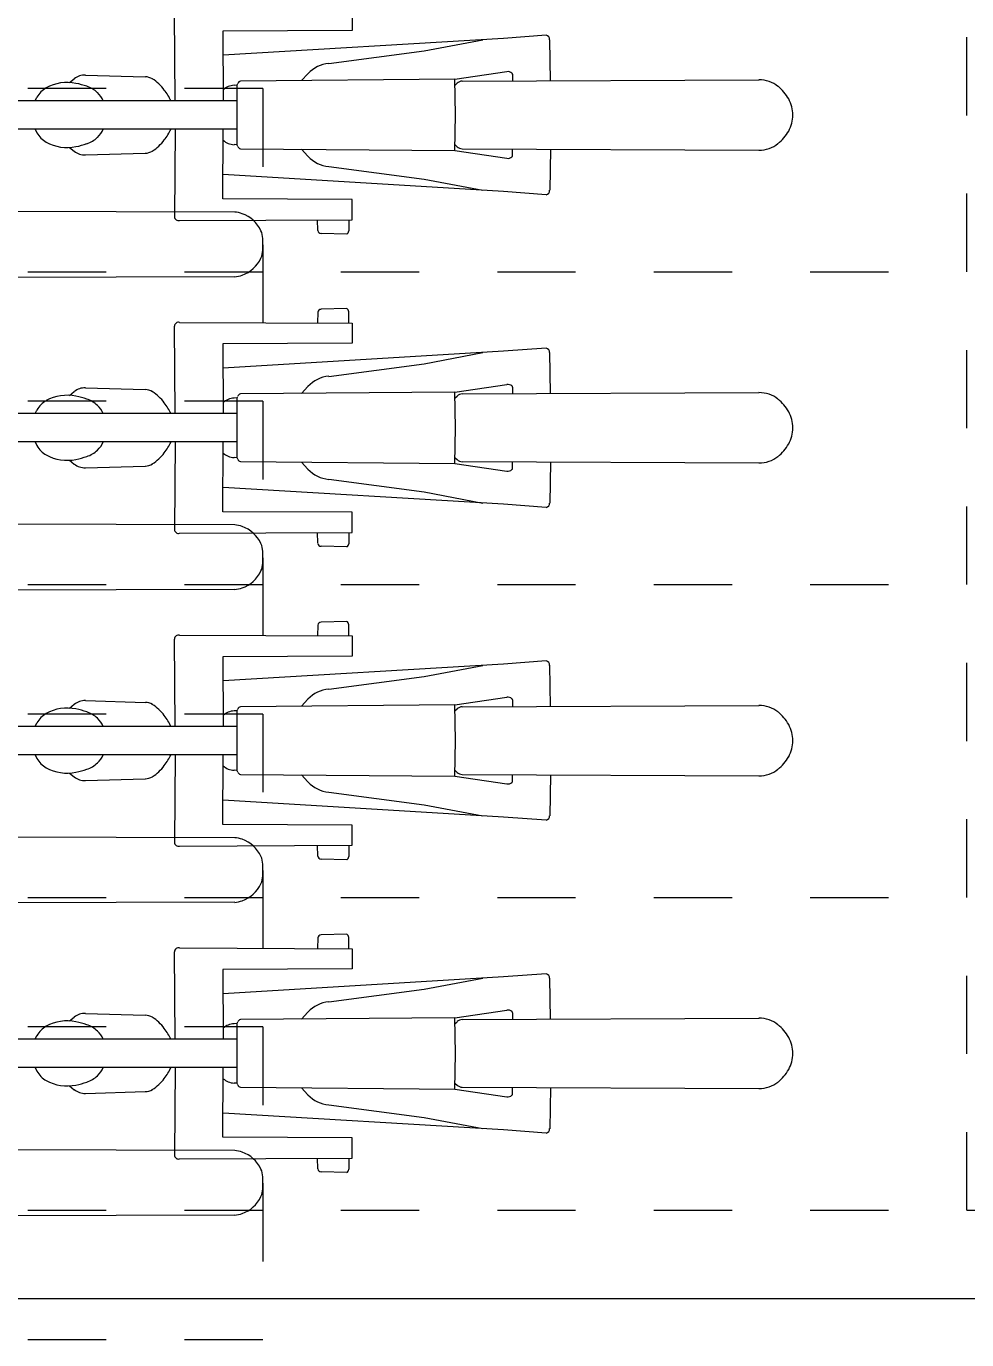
# Model space of a CAD drawing. Header units: metres. Extents: x -35.6 to 33, y -21.5 to 5.9.
# Drawn here: x 20.05 to 21.252, y -5.788 to -4.109 of the extents above; entities that cross this region are included whole.
import ezdxf

# ---------------------------------------------------------------- set-up
doc = ezdxf.new("R2010")
doc.units = ezdxf.units.M
doc.linetypes.add('_Verdeckte Linien_', pattern=[0.15, 0.1, -0.05])
for name, color, linetype, lineweight in [('A-____-____-DIMS', 7, 'Continuous', 5), ('A-____-____-DIMS-50', 7, 'Continuous', 5), ('A-DETL-GENF-HDLN', 7, '_Verdeckte Linien_', 9), ('A-DETL-GENF-OTLN', 7, 'Continuous', 9), ('C-PRKG-____-HDLN', 7, '_Verdeckte Linien_', 9), ('C-PRKG-____-OTLN', 7, 'Continuous', 9)]:
    doc.layers.add(name, color=color, linetype=linetype, lineweight=lineweight)
doc.styles.add('Arial', font='arial.ttf', dxfattribs={"height": 0.1})
doc.dimstyles.new('SUB_Rohbau_fein_1', dxfattribs={"dimscale": 0.3048, "dimtxt": 0.102026, "dimasz": 0.246063, "dimexe": 0.164042, "dimexo": 0.0625, "dimgap": 0.123031, "dimtad": 1, "dimrnd": 0.005, "dimzin": 0, "dimdsep": 46, "dimtxsty": 'Arial', "dimblk1": 'OBLIQUE', "dimblk2": 'OBLIQUE', "dimsah": 1, "dimcen": 0.09, "dimazin": 0, "dimtfac": 1, "dimtdec": 4, "dimtix": 1, "dimtmove": 0, "dimatfit": 3, "dimfxl": 0.164042, "dimfxlon": 1, "dimtvp": 1, "dimtfill": 1, "dimtolj": 1, "dimtzin": 0, "dimarcsym": 2})

# ---------------------------------------------------------------- blocks, each defined once
blk = doc.blocks.new('Fahrradstellplatz - Fahrradstellplatz-23803867--01_UG_OK_FFB_AF_ru')
at = {"layer": 'A-DETL-GENF-HDLN', "color": 253, "true_color": 0x999999}
for p, q in [((0, 0), (0, 2)), ((0.4, 0), (0.4, 2)), ((0.4, 0), (0.4, 2)), ((0.8, 0), (0.8, 2)), ((0.8, 0), (0.8, 2)), ((1.2, 0), (1.2, 2)), ((1.2, 0), (1.2, 2)), ((1.6, 0), (1.6, 2)), ((1.6, 0), (1.6, 2)), ((0.4, 0), (0, 0)), ((1.2, 0), (0.8, 0)), ((1.6, 0), (1.2, 0)), ((2, 0), (1.6, 0)), ((0.8, 0), (0.4, 0))]:
    blk.add_line(p, q, dxfattribs=at)
at = {"layer": 'A-DETL-GENF-OTLN', "color": 253, "true_color": 0x999999}
for p, q in [((0.1593, 0.0357), (0.1581, 0.4548)), ((0.2419, 0.0357), (0.2431, 0.4548)), ((0.5593, 0.0357), (0.5581, 0.4548)), ((0.6419, 0.0357), (0.6431, 0.4548)), ((0.9593, 0.0357), (0.9581, 0.4548)), ((1.0419, 0.0357), (1.0431, 0.4548)), ((1.3593, 0.0357), (1.3581, 0.4548)), ((1.4419, 0.0357), (1.4431, 0.4548)), ((0.1931, 0), (0.2006, 0)), ((0.2006, 0), (0.2081, 0)), ((0.9931, 0), (1.0006, 0)), ((1.0006, 0), (1.0081, 0)), ((1.3931, 0), (1.4006, 0)), ((1.4006, 0), (1.4081, 0)), ((0.5931, 0), (0.6006, 0)), ((0.6006, 0), (0.6081, 0))]:
    blk.add_line(p, q, dxfattribs=at)
for centre, radius, start, end in [((0.1997, 0.0394), 0.0406, 185.2642, 198.9471), ((0.2015, 0.0394), 0.0406, 341.0529, 354.7358), ((0.5997, 0.0394), 0.0406, 185.2642, 198.9471), ((0.6015, 0.0394), 0.0406, 341.0529, 354.7358), ((0.9997, 0.0394), 0.0406, 185.2642, 198.9471), ((1.0015, 0.0394), 0.0406, 341.0529, 354.7358), ((1.3997, 0.0394), 0.0406, 185.2642, 198.9471), ((1.4015, 0.0394), 0.0406, 341.0529, 354.7358), ((0.2003, 0.0396), 0.0412, 198.9471, 245.2958), ((0.2009, 0.0396), 0.0412, 294.7042, 341.0529), ((0.6003, 0.0396), 0.0412, 198.9471, 245.2958), ((0.6009, 0.0396), 0.0412, 294.7042, 341.0529), ((1.0003, 0.0396), 0.0412, 198.9471, 245.2958), ((1.0009, 0.0396), 0.0412, 294.7042, 341.0529), ((1.4003, 0.0396), 0.0412, 198.9471, 245.2958), ((1.4009, 0.0396), 0.0412, 294.7042, 341.0529), ((0.1931, 0.024), 0.024, 245.2958, 269.9884), ((0.2081, 0.024), 0.024, 270.0116, 294.7042), ((0.5931, 0.024), 0.024, 245.2958, 269.9884), ((0.6081, 0.024), 0.024, 270.0116, 294.7042), ((0.9931, 0.024), 0.024, 245.2958, 269.9884), ((1.0081, 0.024), 0.024, 270.0116, 294.7042), ((1.3931, 0.024), 0.024, 245.2958, 269.9884), ((1.4081, 0.024), 0.024, 270.0116, 294.7042)]:
    blk.add_arc(centre, radius, start, end, dxfattribs=at)
blk = doc.blocks.new('Fahrradstellplatz - Fahrradstellplatz-23804100--01_UG_OK_FFB_AF_ru')
at = {"layer": 'A-DETL-GENF-HDLN', "color": 253, "true_color": 0x999999}
for p, q in [((0, 0), (0, -2)), ((0.4, 0), (0.4, -2)), ((0.4, 0), (0.4, -2)), ((0.8, 0), (0.8, -2)), ((0.8, 0), (0.8, -2)), ((1.2, 0), (1.2, -2)), ((1.2, 0), (1.2, -2)), ((0, -2), (0.4, -2)), ((0.4, -2), (0.8, -2)), ((0.8, -2), (1.2, -2)), ((1.2, -2), (1.6, -2))]:
    blk.add_line(p, q, dxfattribs=at)
at = {"layer": 'A-DETL-GENF-OTLN', "color": 253, "true_color": 0x999999}
for p, q in [((0.1825, -1.0675), (0.1825, -0.478)), ((0.2187, -1.0675), (0.2187, -0.478)), ((0.5825, -1.0675), (0.5825, -0.478)), ((0.6187, -1.0675), (0.6187, -0.478)), ((0.9825, -1.0675), (0.9825, -0.478)), ((1.0187, -1.0675), (1.0187, -0.478)), ((1.3825, -1.0675), (1.3825, -0.478)), ((1.4187, -1.0675), (1.4187, -0.478)), ((0.1825, -0.809), (0.1779, -0.8114)), ((0.2187, -0.809), (0.2233, -0.8114)), ((0.5825, -0.809), (0.5779, -0.8114)), ((0.6187, -0.809), (0.6233, -0.8114)), ((0.9825, -0.809), (0.9779, -0.8114)), ((1.0187, -0.809), (1.0233, -0.8114)), ((1.3825, -0.809), (1.3779, -0.8114)), ((1.4187, -0.809), (1.4233, -0.8114)), ((0.1591, -0.8532), (0.1542, -0.8592)), ((0.2421, -0.8532), (0.247, -0.8592)), ((0.5591, -0.8532), (0.5542, -0.8592)), ((0.6421, -0.8532), (0.647, -0.8592)), ((0.9591, -0.8532), (0.9542, -0.8592)), ((1.0421, -0.8532), (1.047, -0.8592)), ((1.3591, -0.8532), (1.3542, -0.8592)), ((1.4421, -0.8532), (1.447, -0.8592)), ((0.1495, -0.8735), (0.1517, -0.95)), ((0.2517, -0.8735), (0.2495, -0.95)), ((0.5495, -0.8735), (0.5517, -0.95)), ((0.6517, -0.8735), (0.6495, -0.95)), ((0.9495, -0.8735), (0.9517, -0.95)), ((1.0517, -0.8735), (1.0495, -0.95)), ((1.3495, -0.8735), (1.3517, -0.95)), ((1.4517, -0.8735), (1.4495, -0.95)), ((0.1825, -0.9883), (0.0707, -0.9872)), ((0.2187, -0.9883), (0.3305, -0.9872)), ((0.5825, -0.9883), (0.4707, -0.9872)), ((0.6187, -0.9883), (0.7305, -0.9872)), ((0.9825, -0.9883), (0.8707, -0.9872)), ((1.0187, -0.9883), (1.1305, -0.9872)), ((1.3825, -0.9883), (1.2707, -0.9872)), ((1.4187, -0.9883), (1.5305, -0.9872)), ((0.0658, -0.9937), (0.0667, -1.2142)), ((0.3354, -0.9937), (0.3345, -1.2142)), ((0.4658, -0.9937), (0.4667, -1.2142)), ((0.7354, -0.9937), (0.7345, -1.2142)), ((0.8658, -0.9937), (0.8667, -1.2142)), ((1.1354, -0.9937), (1.1345, -1.2142)), ((1.2658, -0.9937), (1.2667, -1.2142)), ((0.0925, -1.2142), (0.0933, -1.049)), ((0.0933, -1.049), (0.1825, -1.0497)), ((0.1028, -1.408), (0.1243, -1.0493)), ((0.3079, -1.049), (0.2187, -1.0497)), ((0.2984, -1.408), (0.2769, -1.0493)), ((0.3087, -1.2142), (0.3079, -1.049)), ((0.4925, -1.2142), (0.4933, -1.049)), ((0.4933, -1.049), (0.5825, -1.0497)), ((0.5028, -1.408), (0.5243, -1.0493)), ((0.7079, -1.049), (0.6187, -1.0497)), ((0.6984, -1.408), (0.6769, -1.0493)), ((0.7087, -1.2142), (0.7079, -1.049)), ((0.8925, -1.2142), (0.8933, -1.049)), ((0.8933, -1.049), (0.9825, -1.0497)), ((0.9028, -1.408), (0.9243, -1.0493)), ((1.1079, -1.049), (1.0187, -1.0497)), ((1.0984, -1.408), (1.0769, -1.0493)), ((1.1087, -1.2142), (1.1079, -1.049)), ((1.2925, -1.2142), (1.2933, -1.049)), ((1.2933, -1.049), (1.3825, -1.0497)), ((1.3028, -1.408), (1.3243, -1.0493)), ((1.5079, -1.049), (1.4187, -1.0497)), ((1.4984, -1.408), (1.4769, -1.0493)), ((1.5087, -1.2142), (1.5079, -1.049)), ((0.1573, -1.0716), (0.155, -1.3458)), ((0.1604, -1.0681), (0.1621, -1.0675)), ((0.1621, -1.0675), (0.2006, -1.0674)), ((0.1624, -1.0675), (0.1627, -1.0634)), ((0.2006, -1.0674), (0.2391, -1.0675)), ((0.2387, -1.0675), (0.2385, -1.0634)), ((0.2391, -1.0675), (0.2408, -1.0681)), ((0.2462, -1.3458), (0.2439, -1.0716)), ((0.5573, -1.0716), (0.555, -1.3458)), ((0.5604, -1.0681), (0.5621, -1.0675)), ((0.5621, -1.0675), (0.6006, -1.0674)), ((0.5624, -1.0675), (0.5627, -1.0634)), ((0.6006, -1.0674), (0.6391, -1.0675)), ((0.6387, -1.0675), (0.6385, -1.0634)), ((0.6391, -1.0675), (0.6408, -1.0681)), ((0.6462, -1.3458), (0.6439, -1.0716)), ((0.9573, -1.0716), (0.955, -1.3458)), ((0.9604, -1.0681), (0.9621, -1.0675)), ((0.9621, -1.0675), (1.0006, -1.0674)), ((0.9624, -1.0675), (0.9627, -1.0634)), ((1.0006, -1.0674), (1.0391, -1.0675)), ((1.0387, -1.0675), (1.0385, -1.0634)), ((1.0391, -1.0675), (1.0408, -1.0681)), ((1.0462, -1.3458), (1.0439, -1.0716)), ((1.3573, -1.0716), (1.355, -1.3458)), ((1.3604, -1.0681), (1.3621, -1.0675)), ((1.3621, -1.0675), (1.4006, -1.0674)), ((1.3624, -1.0675), (1.3627, -1.0634)), ((1.4006, -1.0674), (1.4391, -1.0675)), ((1.4387, -1.0675), (1.4385, -1.0634)), ((1.4391, -1.0675), (1.4408, -1.0681)), ((1.4462, -1.3458), (1.4439, -1.0716)), ((0.1567, -1.1498), (0.1478, -1.1579)), ((0.2445, -1.1498), (0.2534, -1.1579)), ((0.5567, -1.1498), (0.5478, -1.1579)), ((0.6445, -1.1498), (0.6534, -1.1579)), ((0.9567, -1.1498), (0.9478, -1.1579)), ((1.0445, -1.1498), (1.0534, -1.1579)), ((1.3567, -1.1498), (1.3478, -1.1579)), ((1.4445, -1.1498), (1.4534, -1.1579)), ((0.0482, -1.2074), (0.0491, -1.1747)), ((0.0529, -1.1705), (0.0665, -1.1702)), ((0.3483, -1.1705), (0.3347, -1.1702)), ((0.353, -1.2074), (0.3521, -1.1747)), ((0.4482, -1.2074), (0.4491, -1.1747)), ((0.4529, -1.1705), (0.4665, -1.1702)), ((0.7483, -1.1705), (0.7347, -1.1702)), ((0.753, -1.2074), (0.7521, -1.1747)), ((0.8482, -1.2074), (0.8491, -1.1747)), ((0.8529, -1.1705), (0.8665, -1.1702)), ((1.1483, -1.1705), (1.1347, -1.1702)), ((1.153, -1.2074), (1.1521, -1.1747)), ((1.2482, -1.2074), (1.2491, -1.1747)), ((1.2529, -1.1705), (1.2665, -1.1702)), ((0.1347, -1.1845), (0.1186, -1.3065)), ((0.2664, -1.1845), (0.2826, -1.3065)), ((0.5347, -1.1845), (0.5186, -1.3065)), ((0.6664, -1.1845), (0.6826, -1.3065)), ((0.9347, -1.1845), (0.9186, -1.3065)), ((1.0664, -1.1845), (1.0826, -1.3065)), ((1.3347, -1.1845), (1.3186, -1.3065)), ((1.4664, -1.1845), (1.4826, -1.3065)), ((0.0666, -1.2102), (0.0523, -1.21)), ((0.0667, -1.2142), (0.0925, -1.2142)), ((0.3345, -1.2142), (0.3087, -1.2142)), ((0.3345, -1.2102), (0.3489, -1.21)), ((0.4666, -1.2102), (0.4523, -1.21)), ((0.4667, -1.2142), (0.4925, -1.2142)), ((0.7345, -1.2142), (0.7087, -1.2142)), ((0.7345, -1.2102), (0.7489, -1.21)), ((0.8666, -1.2102), (0.8523, -1.21)), ((0.8667, -1.2142), (0.8925, -1.2142)), ((1.1345, -1.2142), (1.1087, -1.2142)), ((1.1345, -1.2102), (1.1489, -1.21)), ((1.2666, -1.2102), (1.2523, -1.21)), ((1.2667, -1.2142), (1.2925, -1.2142)), ((1.5345, -1.2142), (1.5087, -1.2142)), ((0.1186, -1.3065), (0.1044, -1.3816)), ((0.2826, -1.3065), (0.2968, -1.3816)), ((0.5186, -1.3065), (0.5044, -1.3816)), ((0.6826, -1.3065), (0.6968, -1.3816)), ((0.9186, -1.3065), (0.9044, -1.3816)), ((1.0826, -1.3065), (1.0968, -1.3816)), ((1.3186, -1.3065), (1.3044, -1.3816)), ((1.4826, -1.3065), (1.4968, -1.3816)), ((0.155, -1.3458), (0.1452, -1.4123)), ((0.155, -1.3458), (0.2006, -1.3465)), ((0.1573, -1.3551), (0.1556, -1.7345)), ((0.1623, -1.3459), (0.16, -1.3486)), ((0.2006, -1.3465), (0.2462, -1.3458)), ((0.2389, -1.3459), (0.2411, -1.3486)), ((0.2439, -1.3551), (0.2456, -1.7345)), ((0.2462, -1.3458), (0.256, -1.4123)), ((0.555, -1.3458), (0.5452, -1.4123)), ((0.555, -1.3458), (0.6006, -1.3465)), ((0.5573, -1.3551), (0.5556, -1.7345)), ((0.5623, -1.3459), (0.56, -1.3486)), ((0.6006, -1.3465), (0.6462, -1.3458)), ((0.6389, -1.3459), (0.6411, -1.3486)), ((0.6439, -1.3551), (0.6456, -1.7345)), ((0.6462, -1.3458), (0.656, -1.4123)), ((0.955, -1.3458), (0.9452, -1.4123)), ((0.955, -1.3458), (1.0006, -1.3465)), ((0.9573, -1.3551), (0.9556, -1.7345)), ((0.9623, -1.3459), (0.96, -1.3486)), ((1.0006, -1.3465), (1.0462, -1.3458)), ((1.0389, -1.3459), (1.0411, -1.3486)), ((1.0439, -1.3551), (1.0456, -1.7345)), ((1.0462, -1.3458), (1.056, -1.4123)), ((1.355, -1.3458), (1.3452, -1.4123)), ((1.355, -1.3458), (1.4006, -1.3465)), ((1.3573, -1.3551), (1.3556, -1.7345)), ((1.3623, -1.3459), (1.36, -1.3486)), ((1.4006, -1.3465), (1.4462, -1.3458)), ((1.4389, -1.3459), (1.4411, -1.3486)), ((1.4439, -1.3551), (1.4456, -1.7345)), ((1.4462, -1.3458), (1.456, -1.4123)), ((0.0987, -1.4626), (0.1028, -1.408)), ((0.3025, -1.4626), (0.2984, -1.408)), ((0.4987, -1.4626), (0.5028, -1.408)), ((0.7025, -1.4626), (0.6984, -1.408)), ((0.8987, -1.4626), (0.9028, -1.408)), ((1.1025, -1.4626), (1.0984, -1.408)), ((1.2987, -1.4626), (1.3028, -1.408)), ((1.5025, -1.4626), (1.4984, -1.408)), ((0.1486, -1.4194), (0.157, -1.4194)), ((0.2526, -1.4194), (0.2442, -1.4194)), ((0.5486, -1.4194), (0.557, -1.4194)), ((0.6526, -1.4194), (0.6442, -1.4194)), ((0.9486, -1.4194), (0.957, -1.4194)), ((1.0526, -1.4194), (1.0442, -1.4194)), ((1.3486, -1.4194), (1.357, -1.4194)), ((1.4526, -1.4194), (1.4442, -1.4194)), ((0.1568, -1.4679), (0.1043, -1.4669)), ((0.2444, -1.4679), (0.2969, -1.4669)), ((0.5568, -1.4679), (0.5043, -1.4669)), ((0.6444, -1.4679), (0.6969, -1.4669)), ((0.9568, -1.4679), (0.9043, -1.4669)), ((1.0444, -1.4679), (1.0969, -1.4669)), ((1.3568, -1.4679), (1.3043, -1.4669)), ((1.4444, -1.4679), (1.4969, -1.4669))]:
    blk.add_line(p, q, dxfattribs=at)
for centre, radius, start, end in [((0.1914, -0.8372), 0.0291, 117.6438, 151.2706), ((0.2097, -0.8372), 0.0291, 28.7294, 62.3562), ((0.5914, -0.8372), 0.0291, 117.6438, 151.2706), ((0.6097, -0.8372), 0.0291, 28.7294, 62.3562), ((0.9914, -0.8372), 0.0291, 117.6438, 151.2706), ((1.0097, -0.8372), 0.0291, 28.7294, 62.3562), ((1.3914, -0.8372), 0.0291, 117.6438, 151.2706), ((1.4097, -0.8372), 0.0291, 28.7294, 62.3562), ((0.2151, -0.8501), 0.0561, 151.2706, 191.4914), ((0.1861, -0.8501), 0.0561, 348.5086, 28.7294), ((0.6151, -0.8501), 0.0561, 151.2706, 191.4914), ((0.5861, -0.8501), 0.0561, 348.5086, 28.7294), ((1.0151, -0.8501), 0.0561, 151.2706, 191.4914), ((0.9861, -0.8501), 0.0561, 348.5086, 28.7294), ((1.4151, -0.8501), 0.0561, 151.2706, 191.4914), ((1.3861, -0.8501), 0.0561, 348.5086, 28.7294), ((0.1712, -0.8728), 0.0217, 141.3143, 181.7839), ((0.271, -0.8388), 0.1131, 191.4914, 198.8121), ((0.1302, -0.8388), 0.1131, 341.1879, 348.5086), ((0.23, -0.8728), 0.0217, 358.2161, 38.6857), ((0.5712, -0.8728), 0.0217, 141.3143, 181.7839), ((0.671, -0.8388), 0.1131, 191.4914, 198.8121), ((0.5302, -0.8388), 0.1131, 341.1879, 348.5086), ((0.63, -0.8728), 0.0217, 358.2161, 38.6857), ((0.9712, -0.8728), 0.0217, 141.3143, 181.7839), ((1.071, -0.8388), 0.1131, 191.4914, 198.8121), ((0.9302, -0.8388), 0.1131, 341.1879, 348.5086), ((1.03, -0.8728), 0.0217, 358.2161, 38.6857), ((1.3712, -0.8728), 0.0217, 141.3143, 181.7839), ((1.471, -0.8388), 0.1131, 191.4914, 198.8121), ((1.3302, -0.8388), 0.1131, 341.1879, 348.5086), ((1.43, -0.8728), 0.0217, 358.2161, 38.6857), ((0.1986, -0.8634), 0.0367, 198.8121, 223.6761), ((0.1961, -0.8658), 0.0333, 223.6761, 245.8489), ((0.2051, -0.8658), 0.0333, 294.1511, 316.3239), ((0.2026, -0.8634), 0.0367, 316.3239, 341.1879), ((0.5986, -0.8634), 0.0367, 198.8121, 223.6761), ((0.5961, -0.8658), 0.0333, 223.6761, 245.8489), ((0.6051, -0.8658), 0.0333, 294.1511, 316.3239), ((0.6026, -0.8634), 0.0367, 316.3239, 341.1879), ((0.9986, -0.8634), 0.0367, 198.8121, 223.6761), ((0.9961, -0.8658), 0.0333, 223.6761, 245.8489), ((1.0051, -0.8658), 0.0333, 294.1511, 316.3239), ((1.0026, -0.8634), 0.0367, 316.3239, 341.1879), ((1.3986, -0.8634), 0.0367, 198.8121, 223.6761), ((1.3961, -0.8658), 0.0333, 223.6761, 245.8489), ((1.4051, -0.8658), 0.0333, 294.1511, 316.3239), ((1.4026, -0.8634), 0.0367, 316.3239, 341.1879), ((0.1693, -0.9495), 0.0176, 181.6619, 212.4932), ((0.2319, -0.9495), 0.0176, 327.5068, 358.3381), ((0.5693, -0.9495), 0.0176, 181.6619, 212.4932), ((0.6319, -0.9495), 0.0176, 327.5068, 358.3381), ((0.9693, -0.9495), 0.0176, 181.6619, 212.4932), ((1.0319, -0.9495), 0.0176, 327.5068, 358.3381), ((1.3693, -0.9495), 0.0176, 181.6619, 212.4932), ((1.4319, -0.9495), 0.0176, 327.5068, 358.3381), ((0.2028, -0.9281), 0.0574, 212.4932, 233.4981), ((0.1984, -0.9281), 0.0574, 306.5019, 327.5068), ((0.6028, -0.9281), 0.0574, 212.4932, 233.4981), ((0.5984, -0.9281), 0.0574, 306.5019, 327.5068), ((1.0028, -0.9281), 0.0574, 212.4932, 233.4981), ((0.9984, -0.9281), 0.0574, 306.5019, 327.5068), ((1.4028, -0.9281), 0.0574, 212.4932, 233.4981), ((1.3984, -0.9281), 0.0574, 306.5019, 327.5068), ((0.0706, -0.9923), 0.00508, 89.4468, 195.7821), ((0.2288, -0.893), 0.1011, 233.4981, 242.7387), ((0.1724, -0.893), 0.1011, 297.2613, 306.5019), ((0.3305, -0.9923), 0.00508, 344.2179, 90.5532), ((0.4706, -0.9923), 0.00508, 89.4468, 195.7821), ((0.6288, -0.893), 0.1011, 233.4981, 242.7387), ((0.5724, -0.893), 0.1011, 297.2613, 306.5019), ((0.7305, -0.9923), 0.00508, 344.2179, 90.5532), ((0.8706, -0.9923), 0.00508, 89.4468, 195.7821), ((1.0288, -0.893), 0.1011, 233.4981, 242.7387), ((0.9724, -0.893), 0.1011, 297.2613, 306.5019), ((1.1305, -0.9923), 0.00508, 344.2179, 90.5532), ((1.2706, -0.9923), 0.00508, 89.4468, 195.7821), ((1.4288, -0.893), 0.1011, 233.4981, 242.7387), ((1.3724, -0.893), 0.1011, 297.2613, 306.5019), ((0.1854, -1.0646), 0.0228, 138.7676, 176.9501), ((0.2158, -1.0646), 0.0228, 3.0499, 41.2324), ((0.5854, -1.0646), 0.0228, 138.7676, 176.9501), ((0.6158, -1.0646), 0.0228, 3.0499, 41.2324), ((0.9854, -1.0646), 0.0228, 138.7676, 176.9501), ((1.0158, -1.0646), 0.0228, 3.0499, 41.2324), ((1.3854, -1.0646), 0.0228, 138.7676, 176.9501), ((1.4158, -1.0646), 0.0228, 3.0499, 41.2324), ((0.162, -1.0727), 0.00483, 109.8743, 166.7404), ((0.2392, -1.0727), 0.00483, 13.2596, 70.1257), ((0.562, -1.0727), 0.00483, 109.8743, 166.7404), ((0.6392, -1.0727), 0.00483, 13.2596, 70.1257), ((0.962, -1.0727), 0.00483, 109.8743, 166.7404), ((1.0392, -1.0727), 0.00483, 13.2596, 70.1257), ((1.362, -1.0727), 0.00483, 109.8743, 166.7404), ((1.4392, -1.0727), 0.00483, 13.2596, 70.1257), ((0.1758, -1.1882), 0.0413, 132.7557, 174.7793), ((0.2254, -1.1882), 0.0413, 5.2207, 47.2443), ((0.5758, -1.1882), 0.0413, 132.7557, 174.7793), ((0.6254, -1.1882), 0.0413, 5.2207, 47.2443), ((0.9758, -1.1882), 0.0413, 132.7557, 174.7793), ((1.0254, -1.1882), 0.0413, 5.2207, 47.2443), ((1.3758, -1.1882), 0.0413, 132.7557, 174.7793), ((1.4254, -1.1882), 0.0413, 5.2207, 47.2443), ((0.0535, -1.1749), 0.00438, 98.4939, 178.3256), ((0.3477, -1.1749), 0.00438, 1.6744, 81.5061), ((0.4535, -1.1749), 0.00438, 98.4939, 178.3256), ((0.7477, -1.1749), 0.00438, 1.6744, 81.5061), ((0.8535, -1.1749), 0.00438, 98.4939, 178.3256), ((1.1477, -1.1749), 0.00438, 1.6744, 81.5061), ((1.2535, -1.1749), 0.00438, 98.4939, 178.3256), ((0.0524, -1.2054), 0.00464, 205.5141, 269.5308), ((0.3488, -1.2054), 0.00464, 270.4692, 334.4859), ((0.4524, -1.2054), 0.00464, 205.5141, 269.5308), ((0.7488, -1.2054), 0.00464, 270.4692, 334.4859), ((0.8524, -1.2054), 0.00464, 205.5141, 269.5308), ((1.1488, -1.2054), 0.00464, 270.4692, 334.4859), ((1.2524, -1.2054), 0.00464, 205.5141, 269.5308), ((0.1689, -1.3562), 0.0117, 139.6093, 174.8866), ((0.2323, -1.3562), 0.0117, 5.1134, 40.3907), ((0.5689, -1.3562), 0.0117, 139.6093, 174.8866), ((0.6323, -1.3562), 0.0117, 5.1134, 40.3907), ((0.9689, -1.3562), 0.0117, 139.6093, 174.8866), ((1.0323, -1.3562), 0.0117, 5.1134, 40.3907), ((1.3689, -1.3562), 0.0117, 139.6093, 174.8866), ((1.4323, -1.3562), 0.0117, 5.1134, 40.3907), ((0.1532, -1.4134), 0.00806, 171.6319, 220.4805), ((0.1486, -1.4174), 0.00199, 220.4805, 270.7837), ((0.2526, -1.4174), 0.00199, 269.2163, 319.5195), ((0.248, -1.4134), 0.00806, 319.5195, 8.3681), ((0.5532, -1.4134), 0.00806, 171.6319, 220.4805), ((0.5486, -1.4174), 0.00199, 220.4805, 270.7837), ((0.6526, -1.4174), 0.00199, 269.2163, 319.5195), ((0.648, -1.4134), 0.00806, 319.5195, 8.3681), ((0.9532, -1.4134), 0.00806, 171.6319, 220.4805), ((0.9486, -1.4174), 0.00199, 220.4805, 270.7837), ((1.0526, -1.4174), 0.00199, 269.2163, 319.5195), ((1.048, -1.4134), 0.00806, 319.5195, 8.3681), ((1.3532, -1.4134), 0.00806, 171.6319, 220.4805), ((1.3486, -1.4174), 0.00199, 220.4805, 270.7837), ((1.4526, -1.4174), 0.00199, 269.2163, 319.5195), ((1.448, -1.4134), 0.00806, 319.5195, 8.3681), ((0.1045, -1.4608), 0.00606, 196.7999, 268.9063), ((0.2967, -1.4608), 0.00606, 271.0937, 343.2001), ((0.5045, -1.4608), 0.00606, 196.7999, 268.9063), ((0.6967, -1.4608), 0.00606, 271.0937, 343.2001), ((0.9045, -1.4608), 0.00606, 196.7999, 268.9063), ((1.0967, -1.4608), 0.00606, 271.0937, 343.2001), ((1.3045, -1.4608), 0.00606, 196.7999, 268.9063), ((1.4967, -1.4608), 0.00606, 271.0937, 343.2001), ((0.1944, -1.7346), 0.0388, 179.7429, 218.4031), ((0.2068, -1.7346), 0.0388, 321.5969, 0.2571), ((0.5944, -1.7346), 0.0388, 179.7429, 218.4031), ((0.6068, -1.7346), 0.0388, 321.5969, 0.2571), ((0.9944, -1.7346), 0.0388, 179.7429, 218.4031), ((1.0068, -1.7346), 0.0388, 321.5969, 0.2571), ((1.3944, -1.7346), 0.0388, 179.7429, 218.4031), ((1.4068, -1.7346), 0.0388, 321.5969, 0.2571), ((0.2058, -1.7256), 0.0534, 218.4031, 241.1766), ((0.1954, -1.7256), 0.0534, 298.8234, 321.5969), ((0.6058, -1.7256), 0.0534, 218.4031, 241.1766), ((0.5954, -1.7256), 0.0534, 298.8234, 321.5969), ((1.0058, -1.7256), 0.0534, 218.4031, 241.1766), ((0.9954, -1.7256), 0.0534, 298.8234, 321.5969), ((1.4058, -1.7256), 0.0534, 218.4031, 241.1766), ((1.3954, -1.7256), 0.0534, 298.8234, 321.5969), ((0.2007, -1.7348), 0.0429, 241.1766, 269.7973), ((0.2004, -1.7348), 0.0429, 270.2027, 298.8234), ((0.6007, -1.7348), 0.0429, 241.1766, 269.7973), ((0.6004, -1.7348), 0.0429, 270.2027, 298.8234), ((1.0007, -1.7348), 0.0429, 241.1766, 269.7973), ((1.0004, -1.7348), 0.0429, 270.2027, 298.8234), ((1.4007, -1.7348), 0.0429, 241.1766, 269.7973), ((1.4004, -1.7348), 0.0429, 270.2027, 298.8234)]:
    blk.add_arc(centre, radius, start, end, dxfattribs=at)
at = {"layer": 'C-PRKG-____-HDLN', "color": 253, "true_color": 0x999999}
blk.add_line((0, -2), (0, -4.1), dxfattribs=at)
blk = doc.blocks.new('DIMBLOCK169--01_UG_OK_FFB_AF_ru')
at = {"layer": 'A-____-____-DIMS-50'}
for p, q in [((18.752, -5.7358), (18.752, -5.6858)), ((25.382, -5.7358), (25.382, -5.6858)), ((18.752, -5.7358), (18.7895, -5.6983)), ((25.382, -5.7358), (25.4195, -5.6983)), ((18.752, -5.7358), (18.7145, -5.7733)), ((18.752, -5.7358), (25.382, -5.7358)), ((18.752, -5.7358), (18.752, -5.7858)), ((25.382, -5.7358), (25.3445, -5.7733)), ((25.382, -5.7358), (25.382, -5.7858))]:
    blk.add_line(p, q, dxfattribs=at)
at = {"layer": 'A-____-____-DIMS-50', "color": 0, "insert": (21.9313, -5.5638), "char_height": 0.1, "width": 0.325653, "attachment_point": 1, "line_spacing_factor": 0.941778, "style": 'Arial', "bg_fill": 3, "box_fill_scale": 1.25, "bg_fill_color": 256, "bg_fill_true_color": 13158600, "bg_fill_transparency": 0}
blk.add_mtext('6.63', dxfattribs=at)
blk = doc.blocks.new('_Oblique')
at = {"color": 0, "linetype": 'ByBlock', "lineweight": -2}
blk.add_line((-0.5, -0.5), (0.5, 0.5), dxfattribs=at)

msp = doc.modelspace()

# ---------------------------------------------------------------- block references
at = {"layer": 'C-PRKG-____-OTLN', "color": 253, "true_color": 0x999999}
for name, p, rotation in [('Fahrradstellplatz - Fahrradstellplatz-23804100--01_UG_OK_FFB_AF_ru', (19.252, -5.6229), 90.00000000000092), ('Fahrradstellplatz - Fahrradstellplatz-23803867--01_UG_OK_FFB_AF_ru', (20.352, -5.7884), 90.00000000000031)]:
    msp.add_blockref(name, p, dxfattribs=dict(at, rotation=rotation))

# ---------------------------------------------------------------- next in the draw order: dimensions: what is measured, and where the dimension line sits
at = {"layer": 'A-____-____-DIMS'}
dim = msp.add_linear_dim(base=(25.382, -5.7358), p1=(18.752, -5.7858), p2=(25.382, -5.6858), dimstyle='SUB_Rohbau_fein_1', override={"dimpost": '<>', "dimfxl": 6.630754}, dxfattribs=at)
dim.commit()
dim.dimension.update_dxf_attribs({"geometry": 'DIMBLOCK169--01_UG_OK_FFB_AF_ru', "text_midpoint": (22.067, -5.6472)})

doc.saveas('drawing.dxf')
